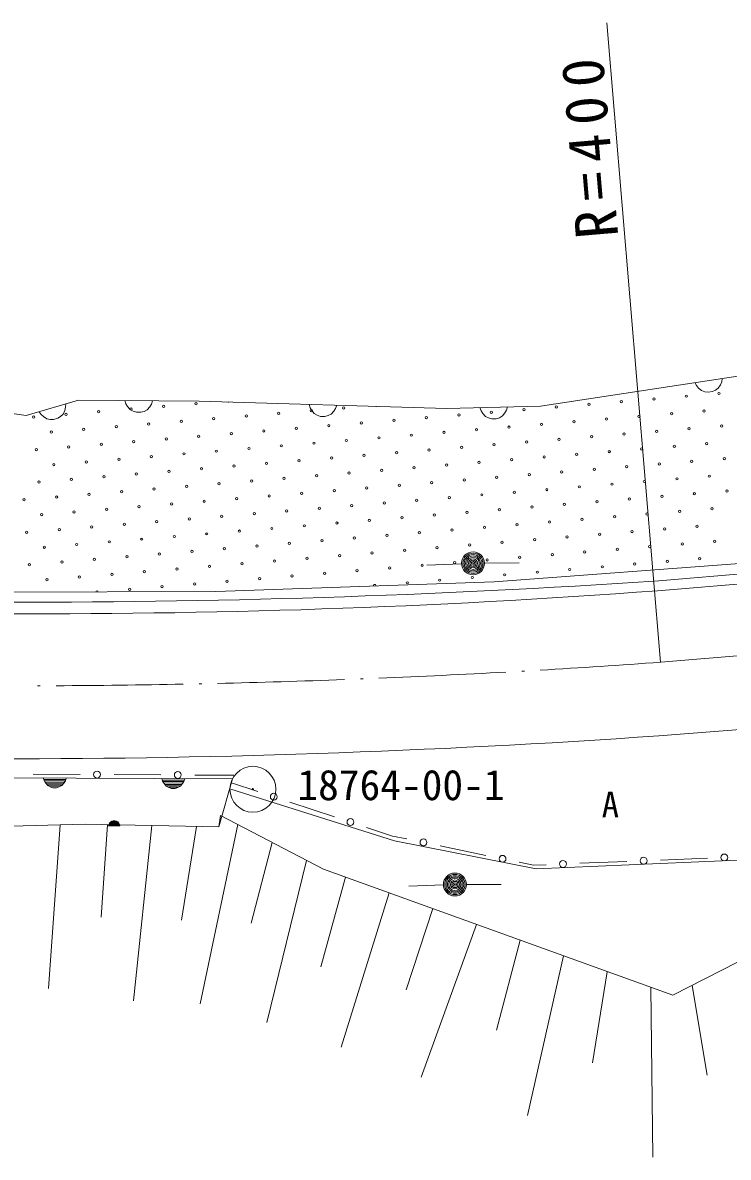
# Model space of a CAD drawing. Units: millimetres, scale not verified. Extents: x -16827 to 623173, y -207307 to 152693.
# Drawn here: x 110156 to 140749, y 29585 to 78756 of the extents above; entities that cross this region are included whole.
import ezdxf
from ezdxf.enums import TextEntityAlignment as Align

# ---------------------------------------------------------------- set-up
doc = ezdxf.new("R2010")
doc.units = ezdxf.units.MM
doc.header["$LTSCALE"] = 1000
doc.linetypes.add('LONG_DASHED_DOTTED', pattern=[15.25, 12, -1.5, 0.25, -1.5])
doc.layers.add('S-BGD', color=7, linetype='Continuous', lineweight=13)
doc.styles.add('ＭＳ ゴシック', font='')
doc.styles.get('ＭＳ ゴシック').set_extended_font_data('MS Gothic')

# ---------------------------------------------------------------- blocks, each defined once
blk = doc.blocks.new('BUHIN1')
at = {"color": 7, "linetype": 'Continuous', "lineweight": 13}
for radius in [0.995, 0.03]:
    blk.add_circle((0, 0), radius, dxfattribs=at)

msp = doc.modelspace()

# ---------------------------------------------------------------- linework, layer by layer
at = {"layer": 'S-BGD'}
for p, q in [((137804, 51037), (135489, 78756)), ((132612, 62142), (147180, 64355)), ((139368, 63029), (139303, 63158)), ((139457, 62924), (139368, 63029)), ((140409, 63069), (140316, 62921)), ((140463, 63195), (140409, 63069)), ((140489, 63339), (140463, 63195)), ((139592, 62811), (139457, 62924)), ((139734, 62760), (139592, 62811)), ((139879, 62739), (139734, 62760)), ((140063, 62767), (139879, 62739)), ((140196, 62830), (140063, 62767)), ((140316, 62921), (140196, 62830)), ((107842, 62090), (110313, 61730)), ((110313, 61730), (112578, 62399)), ((111978, 61956), (111906, 61797)), ((112014, 62089), (111978, 61956)), ((112021, 62235), (112014, 62089)), ((112578, 62399), (117805, 62348)), ((114635, 62241), (114591, 62379)), ((114706, 62123), (114635, 62241)), ((114822, 61990), (114706, 62123)), ((114953, 61917), (114822, 61990)), ((115554, 61983), (115421, 61912)), ((115669, 62114), (115554, 61983)), ((115742, 62230), (115669, 62114)), ((115791, 62368), (115742, 62230)), ((117805, 62348), (128546, 62039)), ((122616, 62071), (122575, 62211)), ((122685, 61952), (122616, 62071)), ((123723, 62040), (123648, 61925)), ((123775, 62176), (123723, 62040)), ((128546, 62039), (132612, 62142)), ((130028, 61938), (129979, 62075)), ((131134, 61966), (131065, 61848)), ((131179, 62106), (131134, 61966)), ((110953, 61775), (110870, 61895)), ((111055, 61683), (110953, 61775)), ((111204, 61590), (111055, 61683)), ((111351, 61558), (111204, 61590)), ((111498, 61558), (111351, 61558)), ((111677, 61611), (111498, 61558)), ((111800, 61691), (111677, 61611)), ((111906, 61797), (111800, 61691)), ((115093, 61873), (114953, 61917)), ((115279, 61872), (115093, 61873)), ((115421, 61912), (115279, 61872)), ((122798, 61817), (122685, 61952)), ((122928, 61741), (122798, 61817)), ((123068, 61695), (122928, 61741)), ((123254, 61690), (123068, 61695)), ((123396, 61728), (123254, 61690)), ((123530, 61796), (123396, 61728)), ((123648, 61925), (123530, 61796)), ((130103, 61823), (130028, 61938)), ((130223, 61694), (130103, 61823)), ((130357, 61626), (130223, 61694)), ((130499, 61587), (130357, 61626)), ((130685, 61592), (130499, 61587)), ((130825, 61637), (130685, 61592)), ((130955, 61713), (130825, 61637)), ((131065, 61848), (130955, 61713)), ((137743, 54563), (222664, 61735)), ((137672, 54139), (183000, 57917)), ((145059, 55604), (130598, 54523)), ((138662, 47917), (238393, 56031)), ((129183, 55305), (127684, 55242)), ((130182, 55333), (131682, 55351)), ((118532, 54112), (103192, 54060)), ((130598, 54523), (118532, 54112)), ((103835, 46066), (119259, 45980)), ((110616, 46185), (112646, 46176)), ((111084, 45911), (111047, 46026)), ((111047, 46026), (112047, 46020)), ((112022, 45958), (111072, 45963)), ((111143, 45813), (111084, 45911)), ((111096, 45901), (111996, 45896)), ((111958, 45833), (111136, 45838)), ((111240, 45702), (111143, 45813)), ((111180, 45775), (111908, 45771)), ((111948, 45808), (111850, 45699)), ((112006, 45906), (111948, 45808)), ((112047, 46020), (112006, 45906)), ((114116, 46168), (116146, 46159)), ((116225, 45882), (116188, 45997)), ((116188, 45997), (117188, 45992)), ((117163, 45929), (116213, 45935)), ((116284, 45784), (116225, 45882)), ((116237, 45872), (117137, 45867)), ((117100, 45805), (116277, 45809)), ((116381, 45674), (116284, 45784)), ((116322, 45747), (117049, 45743)), ((117089, 45780), (116991, 45670)), ((117147, 45877), (117089, 45780)), ((117188, 45992), (117147, 45877)), ((117616, 46151), (119308, 46143)), ((119259, 45980), (118658, 43907)), ((119215, 45818), (120346, 45444)), ((111350, 45642), (111240, 45702)), ((111848, 45709), (111243, 45712)), ((111467, 45604), (111350, 45642)), ((111360, 45649), (111732, 45647)), ((111622, 45603), (111467, 45604)), ((111740, 45640), (111622, 45603)), ((111850, 45699), (111740, 45640)), ((116491, 45613), (116381, 45674)), ((116989, 45680), (116384, 45684)), ((116608, 45575), (116491, 45613)), ((116501, 45621), (116873, 45619)), ((116763, 45574), (116608, 45575)), ((116881, 45611), (116763, 45574)), ((116991, 45670), (116881, 45611)), ((119177, 45540), (126283, 43307)), ((121742, 44982), (123669, 44345)), ((118658, 43907), (118738, 44393)), ((118738, 44393), (123205, 42068)), ((101973, 43759), (112863, 44018)), ((111774, 43992), (111271, 36904)), ((112863, 44018), (118658, 43907)), ((113829, 43999), (113554, 39993)), ((113875, 43955), (113895, 44013)), ((114375, 43957), (113875, 43955)), ((113887, 43987), (114362, 43988)), ((113895, 44013), (113923, 44062)), ((114350, 44020), (113900, 44018)), ((113918, 44049), (114329, 44051)), ((113923, 44062), (113972, 44117)), ((114307, 44082), (113943, 44081)), ((113972, 44117), (114027, 44147)), ((113973, 44112), (114276, 44113)), ((114027, 44147), (114085, 44166)), ((114217, 44144), (114030, 44143)), ((114085, 44166), (114163, 44166)), ((114163, 44166), (114222, 44148)), ((114222, 44148), (114277, 44118)), ((114277, 44118), (114326, 44063)), ((114326, 44063), (114356, 44015)), ((114356, 44015), (114375, 43957)), ((115760, 43962), (114964, 36367)), ((117692, 43925), (117046, 39859)), ((119483, 44006), (117852, 36233)), ((125065, 43883), (126195, 43509)), ((126195, 43509), (126812, 43381)), ((126283, 43307), (132424, 42089)), ((120972, 43231), (120068, 39725)), ((128252, 43083), (130240, 42671)), ((122460, 42455), (120739, 35427)), ((131679, 42373), (132296, 42245)), ((132424, 42089), (141916, 42495)), ((134315, 42326), (136343, 42408)), ((137812, 42467), (139841, 42549)), ((138339, 36605), (150054, 42591)), ((123205, 42068), (138339, 36605)), ((132296, 42245), (132846, 42267)), ((124151, 41726), (123089, 37844)), ((128394, 41390), (126895, 41334)), ((129394, 41408), (130894, 41408)), ((126042, 41044), (123962, 34353)), ((127934, 40361), (126782, 36837)), ((129826, 39678), (127434, 33051)), ((131718, 38995), (130693, 35091)), ((133610, 38312), (132036, 31398)), ((135501, 37629), (134857, 33681)), ((137393, 36946), (137475, 29585)), ((139176, 37032), (139825, 33144))]:
    msp.add_line(p, q, dxfattribs=at)
at = {"layer": 'S-BGD', "linetype": 'LONG_DASHED_DOTTED'}
msp.add_line((137818, 51041), (202893, 56404), dxfattribs=at)
at = {"layer": 'S-BGD'}
for centre, radius in [((137525, 62454), 49.8), ((138934, 62570), 49.8), ((140344, 62686), 49.8), ((114857, 62011), 49.8), ((116267, 62127), 49.8), ((117676, 62243), 49.8), ((122667, 61943), 49.8), ((124077, 62059), 49.8), ((131887, 61991), 49.8), ((133296, 62107), 49.8), ((134706, 62223), 49.8), ((136115, 62338), 49.8), ((139697, 61923), 49.8), ((110629, 61664), 49.8), ((112039, 61780), 49.8), ((113448, 61896), 49.8), ((117030, 61480), 49.8), ((118439, 61596), 49.8), ((119849, 61712), 49.8), ((121258, 61827), 49.8), ((126249, 61528), 49.8), ((127658, 61644), 49.8), ((129068, 61759), 49.8), ((130477, 61875), 49.8), ((134059, 61460), 49.8), ((135468, 61576), 49.8), ((136878, 61692), 49.8), ((138287, 61807), 49.8), ((111392, 61017), 49.8), ((112801, 61133), 49.8), ((114211, 61249), 49.8), ((115620, 61364), 49.8), ((119202, 60949), 49.8), ((120611, 61065), 49.8), ((122021, 61181), 49.8), ((123430, 61296), 49.8), ((124840, 61412), 49.8), ((128421, 60997), 49.8), ((129831, 61113), 49.8), ((131240, 61228), 49.8), ((132649, 61344), 49.8), ((136231, 60929), 49.8), ((137640, 61045), 49.8), ((139050, 61160), 49.8), ((140459, 61276), 49.8), ((113564, 60486), 49.8), ((114973, 60602), 49.8), ((116383, 60718), 49.8), ((117792, 60833), 49.8), ((122783, 60534), 49.8), ((124193, 60650), 49.8), ((125602, 60765), 49.8), ((127012, 60881), 49.8), ((130593, 60466), 49.8), ((132003, 60582), 49.8), ((133412, 60697), 49.8), ((134822, 60813), 49.8), ((139813, 60514), 49.8), ((110745, 60254), 49.8), ((112154, 60370), 49.8), ((115736, 59955), 49.8), ((117145, 60071), 49.8), ((118555, 60187), 49.8), ((119964, 60302), 49.8), ((121374, 60418), 49.8), ((124955, 60003), 49.8), ((126365, 60118), 49.8), ((127774, 60234), 49.8), ((129184, 60350), 49.8), ((134175, 60050), 49.8), ((135584, 60166), 49.8), ((136994, 60282), 49.8), ((138403, 60398), 49.8), ((111507, 59608), 49.8), ((112917, 59723), 49.8), ((114326, 59839), 49.8), ((119317, 59540), 49.8), ((120727, 59655), 49.8), ((122136, 59771), 49.8), ((123546, 59887), 49.8), ((127127, 59472), 49.8), ((128537, 59587), 49.8), ((129946, 59703), 49.8), ((131356, 59819), 49.8), ((132765, 59935), 49.8), ((136347, 59519), 49.8), ((137756, 59635), 49.8), ((139166, 59751), 49.8), ((140575, 59867), 49.8), ((112270, 58961), 49.8), ((113680, 59077), 49.8), ((115089, 59192), 49.8), ((116498, 59308), 49.8), ((117908, 59424), 49.8), ((121490, 59009), 49.8), ((122899, 59124), 49.8), ((124308, 59240), 49.8), ((125718, 59356), 49.8), ((130709, 59056), 49.8), ((132118, 59172), 49.8), ((133528, 59288), 49.8), ((134937, 59404), 49.8), ((138519, 58988), 49.8), ((139928, 59104), 49.8), ((110861, 58845), 49.8), ((115852, 58545), 49.8), ((117261, 58661), 49.8), ((118671, 58777), 49.8), ((120080, 58893), 49.8), ((123662, 58477), 49.8), ((125071, 58593), 49.8), ((126481, 58709), 49.8), ((127890, 58825), 49.8), ((129299, 58941), 49.8), ((132881, 58525), 49.8), ((134290, 58641), 49.8), ((135700, 58757), 49.8), ((137109, 58873), 49.8), ((110214, 58082), 49.8), ((111623, 58198), 49.8), ((113033, 58314), 49.8), ((114442, 58430), 49.8), ((118024, 58014), 49.8), ((119433, 58130), 49.8), ((120843, 58246), 49.8), ((122252, 58362), 49.8), ((127243, 58062), 49.8), ((128653, 58178), 49.8), ((130062, 58294), 49.8), ((131472, 58409), 49.8), ((135053, 57994), 49.8), ((136463, 58110), 49.8), ((137872, 58226), 49.8), ((139282, 58341), 49.8), ((140691, 58457), 49.8), ((112386, 57551), 49.8), ((113795, 57667), 49.8), ((115205, 57783), 49.8), ((116614, 57899), 49.8), ((120196, 57483), 49.8), ((121605, 57599), 49.8), ((123015, 57715), 49.8), ((124424, 57831), 49.8), ((125834, 57946), 49.8), ((129415, 57531), 49.8), ((130825, 57647), 49.8), ((132234, 57763), 49.8), ((133644, 57878), 49.8), ((138635, 57579), 49.8), ((140044, 57695), 49.8), ((110976, 57436), 49.8), ((114558, 57020), 49.8), ((115967, 57136), 49.8), ((117377, 57252), 49.8), ((118786, 57368), 49.8), ((123777, 57068), 49.8), ((125187, 57184), 49.8), ((126596, 57300), 49.8), ((128006, 57415), 49.8), ((131587, 57000), 49.8), ((132997, 57116), 49.8), ((134406, 57232), 49.8), ((135816, 57347), 49.8), ((137225, 57463), 49.8), ((110330, 56673), 49.8), ((111739, 56789), 49.8), ((113148, 56904), 49.8), ((118139, 56605), 49.8), ((119549, 56721), 49.8), ((120958, 56836), 49.8), ((122368, 56952), 49.8), ((125949, 56537), 49.8), ((127359, 56653), 49.8), ((128768, 56768), 49.8), ((130178, 56884), 49.8), ((135169, 56585), 49.8), ((136578, 56700), 49.8), ((137988, 56816), 49.8), ((139397, 56932), 49.8), ((111092, 56026), 49.8), ((112502, 56142), 49.8), ((113911, 56258), 49.8), ((115321, 56373), 49.8), ((116730, 56489), 49.8), ((120312, 56074), 49.8), ((121721, 56190), 49.8), ((123131, 56305), 49.8), ((124540, 56421), 49.8), ((128122, 56006), 49.8), ((129531, 56122), 49.8), ((130940, 56237), 49.8), ((132350, 56353), 49.8), ((133759, 56469), 49.8), ((137341, 56054), 49.8), ((138750, 56169), 49.8), ((140160, 56285), 49.8), ((114674, 55611), 49.8), ((116083, 55727), 49.8), ((117493, 55842), 49.8), ((118902, 55958), 49.8), ((122484, 55543), 49.8), ((123893, 55659), 49.8), ((125303, 55774), 49.8), ((126712, 55890), 49.8), ((129682, 55327), 498), ((129682, 55327), 440), ((129682, 55327), 382), ((129682, 55327), 322), ((129682, 55327), 265), ((131703, 55591), 49.8), ((133113, 55706), 49.8), ((134522, 55822), 49.8), ((135931, 55938), 49.8), ((139513, 55523), 49.8), ((110445, 55263), 49.8), ((111855, 55379), 49.8), ((113264, 55495), 49.8), ((116846, 55080), 49.8), ((118255, 55195), 49.8), ((119665, 55311), 49.8), ((121074, 55427), 49.8), ((126065, 55127), 49.8), ((127475, 55243), 49.8), ((128884, 55359), 49.8), ((129682, 55327), 195), ((129682, 55327), 135), ((129682, 55327), 77.5), ((129682, 55327), 15), ((130294, 55475), 49.8), ((133875, 55059), 49.8), ((135285, 55175), 49.8), ((136694, 55291), 49.8), ((138104, 55407), 49.8), ((111208, 54617), 49.8), ((112617, 54732), 49.8), ((114027, 54848), 49.8), ((115436, 54964), 49.8), ((119018, 54549), 49.8), ((120427, 54664), 49.8), ((121837, 54780), 49.8), ((123246, 54896), 49.8), ((124656, 55012), 49.8), ((128237, 54596), 49.8), ((129647, 54712), 49.8), ((131056, 54828), 49.8), ((132466, 54944), 49.8), ((114789, 54201), 49.8), ((116199, 54317), 49.8), ((117608, 54433), 49.8), ((126828, 54481), 49.8), ((113381, 46172), 149), ((116881, 46155), 149), ((121044, 45213), 149), ((124367, 44114), 149), ((127532, 43232), 149), ((130959, 42522), 149), ((133581, 42297), 149), ((137078, 42437), 149), ((140575, 42578), 149), ((128894, 41408), 498), ((128894, 41408), 440), ((128894, 41408), 382), ((128894, 41408), 322), ((128894, 41408), 265), ((128894, 41408), 195), ((128894, 41408), 135), ((128894, 41408), 77.5), ((128894, 41408), 15)]:
    msp.add_circle(centre, radius, dxfattribs=at)
for centre, radius, start, end in [((119086, 62359), 49.8, 251.6939, 285.0122), ((125486, 62175), 49.8, 252.7677, 283.9384), ((109905, 474502), 420861, 265.85965, 273.79268), ((110978, 410646), 357505, 264.94327, 274.28218), ((113380, 54086), 49.8, 10.3395, 170.0451), ((124009, 54249), 49.8, 85.2643, 98.645), ((125418, 54365), 49.8, 340.477, 203.4323), ((109384, 444345), 394331, 273.2576, 273.27426), ((109384, 444345), 394331, 273.37431, 274.13496), ((109384, 444345), 394331, 271.34012, 272.14046), ((109384, 444345), 394331, 272.24049, 272.25717), ((109384, 444345), 394331, 272.35721, 273.15755), ((109384, 444345), 394331, 270.20631, 270.22299), ((109384, 444345), 394331, 270.32303, 271.12337), ((109384, 444345), 394331, 271.2234, 271.24008), ((109244, 454513), 407659, 265.80383, 274.13828)]:
    msp.add_arc(centre, radius, start, end, dxfattribs=at)

# ---------------------------------------------------------------- block references
at = {"layer": 'S-BGD', "xscale": 1000, "yscale": 1000}
msp.add_blockref('BUHIN1', (120137, 45536), dxfattribs=at)

# ---------------------------------------------------------------- texts
at = {"layer": 'S-BGD', "style": 'ＭＳ ゴシック'}
for s, height, p in [('18764-00-1', 1320, (122067, 44667)), ('A', 1100, (135260, 43995))]:
    msp.add_text(s, height=height, dxfattribs=at).set_placement(p, align=Align.BOTTOM_LEFT)
at = {"layer": 'S-BGD', "insert": (136010, 69486), "char_height": 1833, "attachment_point": 7, "rotation": 94.9, "style": 'ＭＳ ゴシック'}
msp.add_mtext('\\T1.32;R=400', dxfattribs=at)

doc.saveas('drawing.dxf')
